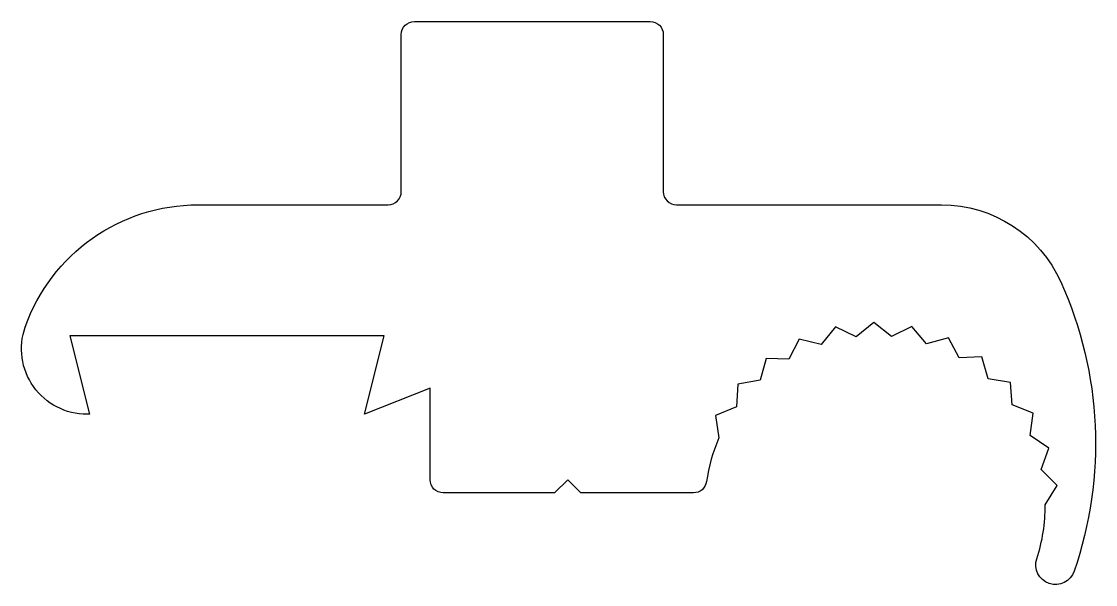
# Model space of a CAD drawing. Extents: x 150.9 to 191.9, y 218.3 to 239.8.
import ezdxf

# ---------------------------------------------------------------- set-up
doc = ezdxf.new("R2010")
doc.units = 0
doc.layers.add('ANA', color=220, linetype='CONTINUOUS')

msp = doc.modelspace()

# ---------------------------------------------------------------- linework, layer by layer
at = {"layer": 'ANA', "color": 0}
msp.add_lwpolyline([(183.418, 228.267), (182.742, 227.727), (181.964, 228.104), (181.415, 227.436), (180.575, 227.642), (180.177, 226.875), (179.313, 226.902), (179.083, 226.068), (178.232, 225.915), (178.18, 225.052), (177.38, 224.726), (177.509, 223.869, 0.067239), (177.032, 222.195, -0.372825), (176.537, 221.767), (172.235, 221.767), (171.735, 222.267), (171.235, 221.767), (166.985, 221.767, -0.414214), (166.485, 222.267), (166.485, 225.767), (163.985, 224.767), (164.735, 227.767), (152.735, 227.767), (153.485, 224.767), (153.385, 224.767, -0.517638), (151.028, 228.1, -0.317837), (157.627, 232.767), (164.885, 232.767, 0.414214), (165.385, 233.267), (165.385, 239.267, -0.414214), (165.885, 239.767), (174.885, 239.767, -0.414214), (175.385, 239.267), (175.385, 233.267, 0.414214), (175.885, 232.767), (186.002, 232.767, -0.295021), (190.561, 229.82, -0.191055), (191.066, 218.772, -0.991884), (189.644, 219.249, 0.080694), (189.965, 221.309), (190.422, 222.045), (189.815, 222.661), (190.108, 223.475), (189.386, 223.951), (189.504, 224.808), (188.699, 225.123), (188.636, 225.986), (187.783, 226.127), (187.541, 226.957), (186.678, 226.919), (186.269, 227.681), (185.432, 227.463), (184.874, 228.123), (184.101, 227.736)], format="xyb", close=True, dxfattribs=at)

doc.saveas('drawing.dxf')
